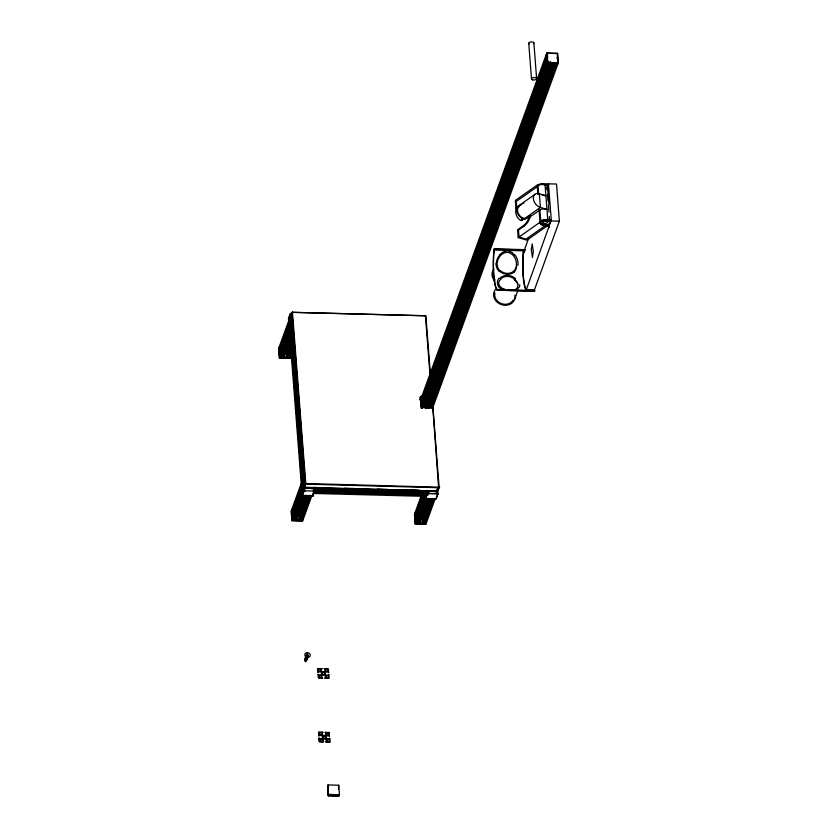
<?xml version="1.0" encoding="UTF-8"?>
<svg xmlns="http://www.w3.org/2000/svg" width="838" height="838" viewBox="0 0 838 838"><rect width="100%" height="100%" fill="white"/><g stroke="black" fill="none" stroke-linecap="round" stroke-linejoin="round"><path stroke-width="1.26" d="M422.195 408.169L547.905 62.787L546.942 53.255L557.375 53.527L558.087 62.829L547.664 62.557L547.424 61.541L548.481 61.478M314.418 491.697L425.673 494.577L425.578 493.173M536.048 107.693L536.32 109.286L536.655 107.442M426.888 490.398L426.94 491.078L314.376 488.156L314.323 487.287M425.62 493.896L304.079 490.775L302.162 496.023L312.888 496.306L314.795 491.047L314.575 488.177L313.81 490.282M528.998 107.055L529.354 105.839L528.841 106.939M539.421 80.898L546.942 60.032L529.396 108.008M539.326 81.118L529.323 108.573M426.846 490.921L426.626 491.937L314.061 489.025L314.009 488.334M314.061 489.025L314.103 488.491L426.731 491.361M314.093 492.555L425.358 495.436L425.295 494.724M425.358 495.436L425.673 494.577M426.626 491.937L426.573 491.257M437.855 490.659C434.053 492.933 443.784 480.981 437.363 491.12L303.901 487.234L305.734 483.526L439.112 487.192L432.995 408.085M425.893 316.02L430.303 373.235M437.237 490.953L304.383 487.685L305.776 483.526L292.462 312.333L425.777 315.779L292.001 312.312L305.378 484.144L438.599 487.706L432.848 407.802L421.849 407.205L420.487 397.023L421.378 408.284M534.602 291.163L497.039 290.168A30.241 5.625 -88.5 0 1 493.949 250.038L494.169 248.855L525.154 249.661M523.698 249.913L523.457 252.542A29.351 5.457 -88.5 0 0 526.316 289.707L526.819 290.294M522.095 218.948L521.802 220.31L521.068 220.205L523.729 218.341L524.557 218.582L524.619 219.367L523.792 219.116A8.432 5.772 54.9 0 1 519.539 216.361L518.513 215.073A7.584 5.196 54.9 0 1 517.832 206.431L535.346 194.039A8.432 5.772 54.9 0 1 539.358 193.746L545.915 195.683M529.543 108.133L529.459 108.668M539.222 78.583L538.991 79.254L539.557 77.955M292.389 312.113L291.132 316.261L304.529 488.554L303.901 489.224L304.665 489.245M421.671 406.786L421.273 406.587A1.068 0.922 20 0 0 422.362 407.561L432.418 407.614M420.184 400.25L421.483 396.133A1.068 0.922 20 0 0 420.498 397.023M289.498 316.303L290.545 313.59L292.2 313.506M289.414 316.617L288.66 318.702L289.602 318.471M421.42 396.835L420.1 399.569M523.645 249.619L523.436 250.719A30.241 5.625 -88.5 0 0 526.526 290.922L526.557 290.964M290.011 321.844L289.246 321.823L289.718 323.059L279.4 351.143L289.068 324.264M290.566 315.748L278.625 348.577L279.358 358.14L290.084 358.413L291.865 353.521M289.697 324.599L280.206 350.001L279.683 348.074L289.246 321.823M279.683 348.074L289.592 321.488M280.091 348.43L289.655 322.169M279.515 350.525L289.718 323.059M280.206 350.001L290.126 323.416M289.257 326.684L279.745 353.563M284.176 342.533L287.214 334.184M289.749 332.173L280.699 356.38L280.175 354.453L289.739 328.192L290.503 328.224M280.175 354.453L290.084 327.868M279.358 358.14L289.739 328.192M280.301 356.035L290.147 328.548M280.657 355.7L290.21 329.439M280.699 356.38L290.618 329.784M281.118 356.077L282.06 356.077L290.315 333.398M282.06 356.077L282.469 356.422L290.294 334.938M282.469 356.422L290.21 335.808M283.474 356.779L290.43 337.672M285.329 352.997L289.728 341.045M290.262 340.081L284.176 356.789M285.391 352.976L285.8 353.332L290.147 341.391M285.8 353.332L290.493 341.066M287.79 348.996L289.969 343.025M291.153 344.764L286.889 356.862L286.659 353.887L290.577 343.151M286.816 353.751L290.723 343.004M291.415 342.669L286.198 356.841M287.738 354.998L291.236 343.894M291.247 347.875L287.853 356.569L291.352 345.476M287.853 356.569L291.32 347.016M288.209 356.234L289.204 356.255L291.383 350.284M289.204 356.255L289.623 356.611L291.352 351.834M289.623 356.611L291.278 352.704M301.209 483.589L291.174 511.159L291.907 520.723L302.633 521.006L311.799 495.824M302.246 487.192L292.755 512.594L292.232 510.667L301.795 484.406L302.56 484.437M292.232 510.667L302.141 484.081M292.64 511.023L301.795 484.406M292.064 513.118L302.204 484.762M302.267 485.652L291.949 513.736L301.617 486.857M292.755 512.594L302.675 485.998M301.806 489.277L292.294 516.156M296.725 505.125L298.894 499.155M302.738 493.572L293.248 518.973L292.724 517.046L302.277 490.785L303.052 490.817M292.724 517.046L302.633 490.46M291.907 520.723L303.859 487.905L437.865 491.372L438.044 493.771L436.137 499.019M292.85 518.617L303.901 487.936M293.206 518.293L302.759 492.032L302.277 490.785M293.248 518.973L303.167 492.377M293.614 518.638L294.557 518.691L302.864 495.981M294.609 518.659L295.018 519.015L303.712 495.143M295.018 519.015L303.628 496.012M304.718 495.488L296.024 519.361L296.736 519.529L305.409 495.509M305.325 495.279L298.349 515.925L306.09 495.3M298.349 515.925L305.734 495.625M300.339 511.589L303.377 503.229M304.686 499.647L305.985 496.065M307.431 495.562L298.757 519.581L299.438 519.455L299.208 516.48L306.593 496.19M299.365 516.344L306.75 496.054M300.287 517.58L307.253 496.934M299.438 519.455L308.133 495.583M305.063 504.455L306.362 500.873M309.013 496.148L300.402 519.151L308.248 496.127M300.402 519.151L309.086 495.279M300.758 518.816L301.753 518.848L310.008 496.169M301.753 518.848L302.172 519.204L310.856 495.331M302.172 519.204L310.772 496.19M313.758 490.282L314.512 488.208M305.409 660.805L307.316 655.546M420.634 399.736L546.816 53.035L557.542 53.318L558.276 62.881L432.534 408.347M421.221 400.554L546.931 55.172L547.696 55.193M421.126 401.454L547.277 54.837M421.619 400.931L546.931 55.172M420.927 403.612L547.34 55.518M421.095 403.623L547.413 56.408M547.046 56.743L421.294 403.707L547.811 56.764M421.074 405.414L528.967 108.971M421.231 405.424L529.124 108.982M421.284 406.042L546.942 60.032M424.887 397.254L427.129 391.105M431.601 378.818L433.843 372.669M437.415 362.844L440.547 354.233M444.13 344.397L447.262 335.797M450.834 325.961L453.966 317.361M457.548 307.525L460.68 298.925M464.262 289.089L467.395 280.489M470.966 270.653L474.099 262.053M477.681 252.217L480.813 243.617M484.395 233.781L486.627 227.632M491.099 215.345L493.341 209.196M497.814 196.909L500.045 190.76M504.518 178.473L506.76 172.324M511.232 160.037L513.474 153.888M517.046 144.052L520.178 135.452M523.76 125.616L526.893 117.016M529.574 109.642L533.596 98.58M537.179 88.744L540.311 80.134M543.893 70.308L546.125 64.159M421.263 408.158L547.424 61.541M421.619 407.834L547.769 61.216M421.818 408.075L547.811 61.949M422.279 407.278L547.905 62.787M422.687 407.624L547.947 63.468L549.309 63.164L424.457 407.677M423.022 407.341L548.366 63.164M424.038 407.32L549.309 63.164M424.803 407.341L550.074 63.185L549.948 61.614M425.463 408.022L550.723 63.866L550.566 61.886M426.469 406.681L534.801 109.055A2.231 1.048 47.1 0 0 535.273 109.244L426.888 407.038L426.113 406.786M551.362 63.552L545.444 79.809A2.231 1.048 47.1 0 1 545.8 80.343L552.127 63.573M426.154 408.043L551.425 63.887L550.723 63.866M426.165 408.179L551.425 63.887M535.65 108.228L545.444 81.317A2.231 1.048 47.1 0 1 544.962 81.129L535.283 107.735A2.231 1.048 47.1 0 1 535.629 108.259L545.727 81.16A2.818 1.32 47.1 0 1 545.423 80.982M545.789 80.343L552.19 62.766M426.888 407.038L535.566 109.076A2.818 1.32 47.1 0 1 535.262 108.909M428.448 403.895L434.262 387.91M435.152 385.459L437.394 379.31M438.735 375.623L440.966 369.474M441.867 367.023L444.098 360.874M445.449 357.187L447.681 351.038M448.581 348.587L450.813 342.438M452.153 338.751L457.527 324.002M458.868 320.315L464.231 305.566M465.572 301.879L470.946 287.13M473.177 280.981L477.66 268.694M479.891 262.545L484.364 250.248M486.606 244.109L491.078 231.812M493.31 225.673L497.782 213.376M500.024 207.237L504.497 194.94M506.739 188.791L511.211 176.504M513.443 170.355L517.025 160.529M520.157 151.919L523.729 142.093M526.861 133.483L530.444 123.647M533.576 115.047L537.158 105.211M540.29 96.611L543.862 86.775M546.994 78.175L550.576 68.339M427.747 407.593L553.164 63.3M428.176 408.096L553.436 63.939L554.138 63.95L428.878 408.106M557.542 53.318L557.364 58.503M428.857 407.111L553.677 64.191M429.213 406.786L553.583 65.092M436.703 387.03L438.903 381.018M445.91 361.765L448.1 355.741M455.977 334.079L458.177 328.067M466.054 306.394L467.374 302.79M472.632 288.345L473.941 284.731M476.131 278.719L477.451 275.105M482.698 260.66L484.018 257.057M492.775 232.985L494.095 229.371M502.852 205.3L504.162 201.696M512.929 177.625L515.119 171.601M522.126 152.348L523.436 148.735M523.876 147.53L525.196 143.927M532.203 124.663L535.273 116.241M542.28 96.988L544.47 90.965M552.347 69.303L553.667 65.689M429.423 407.467L555.049 62.976M429.831 407.813L555.091 63.657L556.453 63.342L431.601 407.855M430.177 407.53L555.458 63.321M431.193 407.498L556.453 63.342M431.958 407.53L556.809 63.018M421.451 495.143L414.454 514.354L415.198 523.918L425.914 524.2L435.079 499.019M423.358 496.358L416.046 515.789L415.522 513.862L422.038 495.96M415.522 513.862L422.394 495.635M415.931 514.218L422.886 495.122M423.022 495.153L415.239 516.931L423.054 495.447M415.397 516.931L423.211 495.447M416.046 515.789L423.431 495.499M423.63 496.054L415.376 518.732L423.787 496.054M424.269 495.478L415.585 519.351L415.533 518.732M426.018 496.766L416.538 522.168L416.015 520.241L425.568 493.98L426.333 494.011M416.015 520.241L425.924 493.655M415.198 523.918L427.139 491.099L427.328 493.488L425.411 498.746L432.565 498.924M416.13 521.823L426.05 495.227L425.568 493.98M426.647 492.891L315.109 490.345M416.496 521.487L426.05 495.227M416.538 522.168L426.092 495.907L426.762 495.677M416.895 521.833L417.9 521.854L426.584 497.982M417.9 521.854L418.309 522.21L426.992 498.338M418.309 522.21L426.919 499.207M428.009 498.683L419.314 522.556L420.027 522.723L428.7 498.704L429.873 498.757M421.116 518.806L428.606 498.474M421.221 518.764L421.64 519.12L429.025 498.83M421.64 519.12L429.37 498.495M423.63 514.783L425.798 508.813M430.732 498.903L422.038 522.776L422.729 522.65L422.499 519.675L429.884 499.385M422.645 519.539L430.03 499.249M422.027 522.629L430.722 498.757L431.413 498.799L422.729 522.65M423.546 520.827L430.983 498.945M424.814 516.512L431.329 498.61M427.485 510.038L430.523 501.679M432.303 499.343L423.682 522.346L431.539 499.322M328.004 784.944L328.266 795.817L338.981 796.1L339.463 794.791L338.72 785.227L328.004 784.944L328.266 795.817M423.682 522.346L432.377 498.474M424.164 522.074L424.992 522.064L433.298 499.364M528.579 238.453L523.457 252.542L524.462 252.573M546.91 188.152L548.471 183.805L551.341 220.97M425.044 522.043L425.453 522.399L434.147 498.526M546.963 188.885L548.534 184.59C545.622 185.188 538.52 182.883 537.001 186.979M425.453 522.399L434.063 499.385M514.574 299.501L518.062 289.906M338.72 785.227L338.426 788.925M548.764 227.108L551.278 220.185C547.916 217.471 532.34 222.856 544.354 224.343A5.457 2.608 -4.4 0 1 548.764 227.108L526.316 289.707L534.361 289.917L534.854 290.503L497.332 289.539A29.351 5.457 -88.5 0 1 494.221 249.148L525.206 249.944M534.393 289.958L559.375 221.18L556.516 184.014L541.275 183.742L537.986 184.674L536.938 186.193M289.382 345.015L290.503 342.742M301.931 507.608L303.052 505.335M425.212 510.803L426.333 508.53M497.185 290.189L534.728 291.142M499.532 254.93L502.538 252.29L506.278 250.897A7.322 6.798 -26.6 0 1 508.582 250.95L512.07 252.542L514.689 255.328M513.841 271.271C519.151 265.552 515.925 254.385 508.362 252.468A7.008 6.631 -31.9 0 0 505.702 252.468C498.086 254.249 494.137 265.248 500.014 270.915M500.663 279.337C494.86 284.532 503.093 290.597 508.593 289.917M534.885 194.364L534.466 194.762A7.584 5.196 54.9 0 0 535.126 203.393L536.173 204.671A8.432 5.772 54.9 0 0 540.416 207.426L546.963 209.374M287.717 349.855L286.952 349.844M302.759 492.032L302.811 492.713M300.266 512.447L299.501 512.427M423.557 515.642L422.792 515.621M306.299 658.081C303.115 660.773 310.018 658.333 307.902 655.222C305.063 654.059 307.137 657.065 307.64 657.851C307.064 659.904 304.047 657.327 306.279 656.95M538.656 194.238L537.912 184.559L537.273 186.015M539.829 209.49L540.782 221.714L540.091 222.939L541.128 224.249A6.536 3.122 -4.4 0 0 542.532 224.846L546.9 226.145L546.847 225.37L549.822 223.264M289.948 317.885L303.262 492.063L302.623 492.723L289.34 320.577L290.419 319.728M307.797 656.835L305.985 656.164L307.714 656.531M306.98 656.552C303.607 657.432 310.531 657.851 307.158 655.421C304.288 655.127 306.624 659.862 307.211 657.401M537.912 184.559L515.349 200.418L515.957 208.243L516.826 208.505L516.281 201.455L537.294 186.685L537.891 194.311M515.957 208.243L518.942 206.138M539.871 209.982L529.637 217.178L526.075 218.571A30.807 14.696 -4.4 0 0 524.619 219.367M546.9 226.145L526.955 240.181L518.219 237.583L517.612 229.759L523.603 225.548A12.277 6.756 -73.4 0 0 529.344 216.372M517.612 229.759L518.492 230.01L524.473 225.81A12.277 6.756 -73.4 0 0 530.527 215.418M518.219 237.583L540.782 221.714M545.967 225.108L526.023 239.134L519.026 237.06L518.492 230.01M521.718 220.404L523.624 219.147A38.475 18.352 -4.4 0 1 524.557 218.582M518.261 206.054L518.722 205.729A8.432 5.772 54.9 0 1 520.953 205.153M426.249 491.34L426.542 495.258L425.914 495.918L425.714 493.31M517.308 289.288L511.62 290.419M303.618 486.05L302.916 486.092M291.195 315.528L290.702 316.115L291.697 316.23M291.383 317.089L290.618 317.068L290.933 316.209L304.351 489.046M290.105 320.587L289.34 320.577M306.289 488.606L304.529 488.554M303.702 491.885L303.262 492.063M302.623 492.723L303.398 492.744M313.433 488.784L311.684 488.743M427.956 492.44C426.196 492.074 429.737 490.953 429.58 491.801M427.768 495.049L426.542 495.258M425.914 495.918L426.678 495.939M436.724 491.979L436.975 489.193M305.514 659.056C302.968 661.213 308.719 660.072 304.718 659.778C304.246 663.539 309.39 658.322 305.807 659.003C304.131 661.255 307.871 659.192 305.482 661.758M305.702 658.532C303 660.239 308.74 660.595 306.31 658.699M421.158 523.907L425.788 523.98L425.547 523.237M420.886 523.907L420.215 523.897M430.198 498.767L430.795 498.767M559.375 221.18L545.999 220.834C540.678 219.357 537.2 225.705 544.417 225.129A5.457 2.608 -4.4 0 1 548.817 227.894M546.638 58.231L546.753 57.613M558.276 62.881L547.56 62.599L546.816 53.035M557.804 64.191L547.078 63.908L546.345 54.344M493.949 250.038L524.944 250.845M284.386 353.835L286.659 353.887M279.882 356.779L290.503 357.051L290.377 354.715M290.556 357.103L279.84 356.82L279.096 347.257M314.323 487.475L322.18 487.685M344.428 488.261L354.903 488.533M377.152 489.109L387.627 489.382M409.876 489.958L419.042 490.188M319.247 488.47L321.865 488.544M351.97 489.319L354.589 489.392M384.694 490.167L387.313 490.24M416.109 490.984L420.037 491.089M313.967 488.868L426.532 491.791M323.499 489.832L327.417 489.926M354.914 490.639L360.141 490.775M387.627 491.487L391.556 491.592M420.351 492.335L424.279 492.44M315.224 489.863L426.479 492.744M314.292 490.125L426.353 493.09M427.328 493.488L438.044 493.771M313.433 491.162L425.997 494.074M313.443 491.298L428.26 494.619M313.307 491.497L425.872 494.42M302.759 491.372L304.98 491.424M314.135 492.021L425.4 494.912M313.999 492.409L425.264 495.289M312.668 493.435L425.233 496.347L425.411 498.746M428.658 498.736L425.578 498.516L427.432 493.404L437.865 493.676L435.97 498.788L431.748 498.809M296.935 516.418L299.208 516.48M420.226 519.612L422.499 519.675M329.156 732.622L325.825 732.538L326.537 741.808L329.868 741.902M318.985 735.324L322.316 735.408M322.473 735.418L325.888 735.502M326.045 735.502L329.386 735.596M318.995 735.471L322.326 735.555M322.483 735.555L325.898 735.649M326.055 735.649L329.397 735.733M329.439 736.361L329.303 732.485L324.955 732.37L325.657 732.527L326.38 741.808L325.689 741.934L330.036 742.049L329.743 738.163M319.226 738.508L322.557 738.603M322.724 738.603L326.139 738.687M326.296 738.697L329.627 738.781M319.236 738.655L322.567 738.739M322.735 738.749L326.15 738.833M326.307 738.844L329.638 738.927M328.789 794.466L339.4 794.738M328.737 794.508L339.463 794.791M296.924 520.702L302.508 520.786L302.256 520.042M419.943 523.876L415.365 523.708L414.642 514.406L415.554 514.658M296.652 520.681L292.106 520.44L291.352 511.211L292.263 511.463M279.714 348.87L278.813 348.618L279.525 357.92L289.958 358.193L289.707 357.459M328.622 786.557L327.71 786.306L328.433 795.608L338.856 795.88L338.615 795.136M305.922 659.129L306.446 659.506L305.723 659.077M539.064 209.563L540.049 222.28A5.908 2.818 -4.4 0 0 542.511 224.039L546.847 225.37M523.603 225.548L524.473 225.81M502.151 288.901L509.315 290.357A7.333 1.592 3.9 0 0 511.641 290.44M306.593 657.6L305.367 657.799L305.713 658.951M437.174 491.801L434.964 491.937M306.593 658.239L307.117 658.878L307.085 658.019M514.49 279.703C520.377 282.762 518.303 291.53 511.264 290.011A7.008 1.938 4.5 0 1 508.572 289.99M421.221 402.973L421.504 407.907M425.4 315.528L430.114 376.21M292.525 312.082L290.692 315.989L304.215 489.423M557.155 57.885L557.207 58.503M553.436 63.939L428.187 408.232L427.799 404.115M547.518 186.591L548.9 204.388M547.078 187.67L547.256 189.891M547.591 194.343L548.115 201.015M548.45 205.467L548.963 212.14M549.309 216.592L549.655 221.043M545.067 184.737L547.811 220.331M533.879 42.927L536.624 78.531M543.129 183.669L543.192 184.454M545.936 220.048L545.999 220.834M528.757 43.346L531.502 78.94M542.479 224.071L542.532 224.846M539.358 193.735L540.416 207.426L523.792 219.116L523.729 218.341M428.354 404.178L428.658 408.096M428.228 404.555L428.428 407.163M427.946 403.738L428.145 406.346M420.707 397.474L420.906 400.082M420.299 397.034L420.498 399.642M420.257 397.652L420.456 400.26M426.374 490.963L426.678 494.881M426.165 493.132L426.364 495.74M426.029 493.509L426.228 496.117M426.154 520.471L426.395 522.891L415.669 522.608L414.936 513.045M312.742 494.389L312.888 496.306M304.372 480.562L304.582 483.17M301.889 451.672L302.099 454.28M291.373 316.031L304.665 488.187M304.079 490.775L290.388 313.36L288.471 318.608L302.162 496.023M290.817 324.945L291.121 328.863M291.624 335.378L291.928 339.296M292.535 347.121L292.839 351.028M293.342 357.554L293.635 361.461M294.148 367.987L294.442 371.894M295.049 379.719L295.353 383.636M295.856 390.152L296.16 394.07M296.662 400.585L297.061 405.802M297.563 412.327L297.867 416.235M298.37 422.761L298.674 426.678M299.176 433.194L299.575 438.41M300.077 444.936L300.381 448.843M300.591 451.452L301.188 459.276M301.491 463.194L302.099 471.019M302.602 477.534L302.906 481.452M303.199 485.359L303.607 490.576M290.074 317.539L303.387 491.686M303.084 492.545L289.435 318.869L302.937 492.922M302.927 517.297L303.105 519.696L292.389 519.413L291.645 509.85M544.354 224.343L544.417 225.129M546.795 78.94L546.449 81.359L546.208 80.092M306.98 658.155A1.089 0.932 20 0 1 306.614 659.611A1.089 0.932 20 0 1 305.105 658.741L305.095 658.731A1.089 0.932 20 0 1 306.32 657.778M545.957 79.526A2.818 1.32 47.1 0 1 546.208 79.84M535.786 107.453A2.818 1.32 47.1 0 1 536.048 107.767M529.124 43.901A2.566 1.226 -4.4 0 1 529.7 42.277A2.566 1.226 -4.4 0 1 533.062 42.141A2.566 1.226 -4.4 0 1 533.408 43.723M521.938 204.032A12.277 6.756 -73.4 0 1 523.98 203.037M537.315 186.685A4.012 1.917 -4.4 0 1 537.954 185.334M540.06 222.28A4.012 1.917 -4.4 0 1 540.699 220.928M540.479 220.823A5.112 2.441 -4.4 0 1 547.57 220.457M547.664 220.467A5.164 2.462 -4.4 0 1 550.053 223.296M537.734 185.229A5.112 2.441 -4.4 0 1 544.826 184.863M544.92 184.863A5.164 2.462 -4.4 0 1 547.308 187.691M523.74 218.425A7.029 4.808 54.9 0 1 518.041 212.768A7.029 4.808 54.9 0 1 519.277 206.399M521.11 220.583A7.092 4.138 66 0 1 516.072 214.245A7.092 4.138 66 0 1 517.371 207.698M542.228 195.306A5.112 2.441 -4.4 0 1 545.674 195.809M539.63 209.877A5.112 2.441 -4.4 0 1 546.732 209.51M534.571 291.132A30.241 5.625 -88.5 0 1 533.743 289.77M514.941 295.133A10.915 9.375 20 0 1 501.91 304.781A10.915 9.375 20 0 1 495.541 289.477M513.118 300.067A9.826 8.443 20 0 1 501.26 303.576A9.826 8.443 20 0 1 494.891 293.049M499.699 278.457A10.831 9.365 20.5 0 1 515.506 278.645M497.814 284.281A10.789 7.636 -0.8 0 1 499.039 278.247M501.815 289.215A13.712 8.642 -22.1 0 1 497.709 284.291M519.707 284.742A13.712 6.589 27.8 0 1 516.732 288.785M514.186 279.504A10.789 5.217 36.3 0 1 517.853 284.229M500.464 279.201A9.731 8.233 18.9 0 1 514.867 279.389M494.902 281.097A10.915 9.375 20 0 1 493.97 269.04M494.996 279.724A9.826 8.443 20 0 1 493.184 273.209M514.385 271.952A10.831 9.249 19.6 0 1 499.741 271.376M499.448 271.659A10.8 10.548 7.7 0 1 496.033 263.865M496.222 263.876A13.722 13.219 -66.6 0 1 499.72 255.108M514.993 255.024A13.722 12.13 85.8 0 1 518.052 265.038M516.774 264.913A10.8 8.841 81.3 0 1 514.354 271.868M513.725 271.166A9.731 8.485 21.2 0 1 500.296 270.653M531.313 249.399L532.434 257.507L533.314 251.159L532.193 243.931L531.313 249.399M307.179 653.87L307.148 654.866L307.179 653.87M318.524 670.044L318.744 671.29L320.86 671.008L320.336 669.08L318.566 669.038L318.534 669.981M319.016 676.413L319.236 677.67L321.352 677.387L320.828 675.459L319.058 675.407L319.027 676.36M322.347 673.323L322.557 674.569L324.683 674.286L324.159 672.359L322.389 672.317L322.358 673.26M325.678 670.222L325.888 671.479L328.004 671.196L327.48 669.269L325.71 669.216L325.678 670.222M326.171 676.601L326.38 677.848L328.496 677.565L327.972 675.638L326.202 675.596L326.171 676.549M319.498 733.585L319.697 734.947L321.813 734.664L321.289 732.737L319.519 732.695L319.498 733.585M319.99 739.964L320.189 741.326L322.305 741.043L321.782 739.116L320.011 739.074L319.99 739.964M323.321 736.864L323.51 738.226L325.636 737.943L325.113 736.015L323.342 735.974L323.321 736.864M326.642 733.774L326.841 735.135L328.967 734.853L328.433 732.925L326.663 732.883L326.642 733.774M327.134 740.143L327.333 741.504L329.46 741.232L328.925 739.305L327.155 739.252L327.134 740.143M321.981 668.661L317.623 668.546L317.927 672.422L318.042 671.804L321.373 671.898L321.603 674.936L318.272 674.852L318.063 674.223L318.367 678.11L322.714 678.225L322.012 678.057L321.782 675.082L325.196 675.177L325.416 678.152L324.735 678.277L329.083 678.382L328.789 674.506L328.674 675.124L325.343 675.04L325.102 671.992L328.444 672.076L328.643 672.705L328.349 668.818L324.002 668.714L324.704 668.871L324.935 671.846L321.52 671.751L321.289 668.787L321.981 668.661M322.934 732.318L318.576 732.203L318.88 736.089L318.754 732.349L322.085 732.433L322.798 741.714L319.467 741.63L319.016 737.89L319.32 741.766L323.667 741.881L322.965 741.714L322.242 732.443L322.934 732.318M305.493 656.426A2.724 2.346 20 0 0 310.05 656.007A2.724 2.346 20 0 0 306.97 652.645A2.724 2.346 20 0 0 305.493 656.426M306.519 656.123A1.089 0.943 20 0 0 308.342 655.934A1.089 0.943 20 0 0 307.085 654.604A1.089 0.943 20 0 0 306.519 656.123M532.675 79.851A2.566 1.226 -4.4 0 0 536.624 78.646A2.566 1.226 -4.4 0 0 532.895 77.714A2.566 1.226 -4.4 0 0 532.675 79.851M543.789 223.317A2.566 1.226 -4.4 0 0 547.696 222.08A2.566 1.226 -4.4 0 0 543.925 221.19A2.566 1.226 -4.4 0 0 543.789 223.317"/></g></svg>
